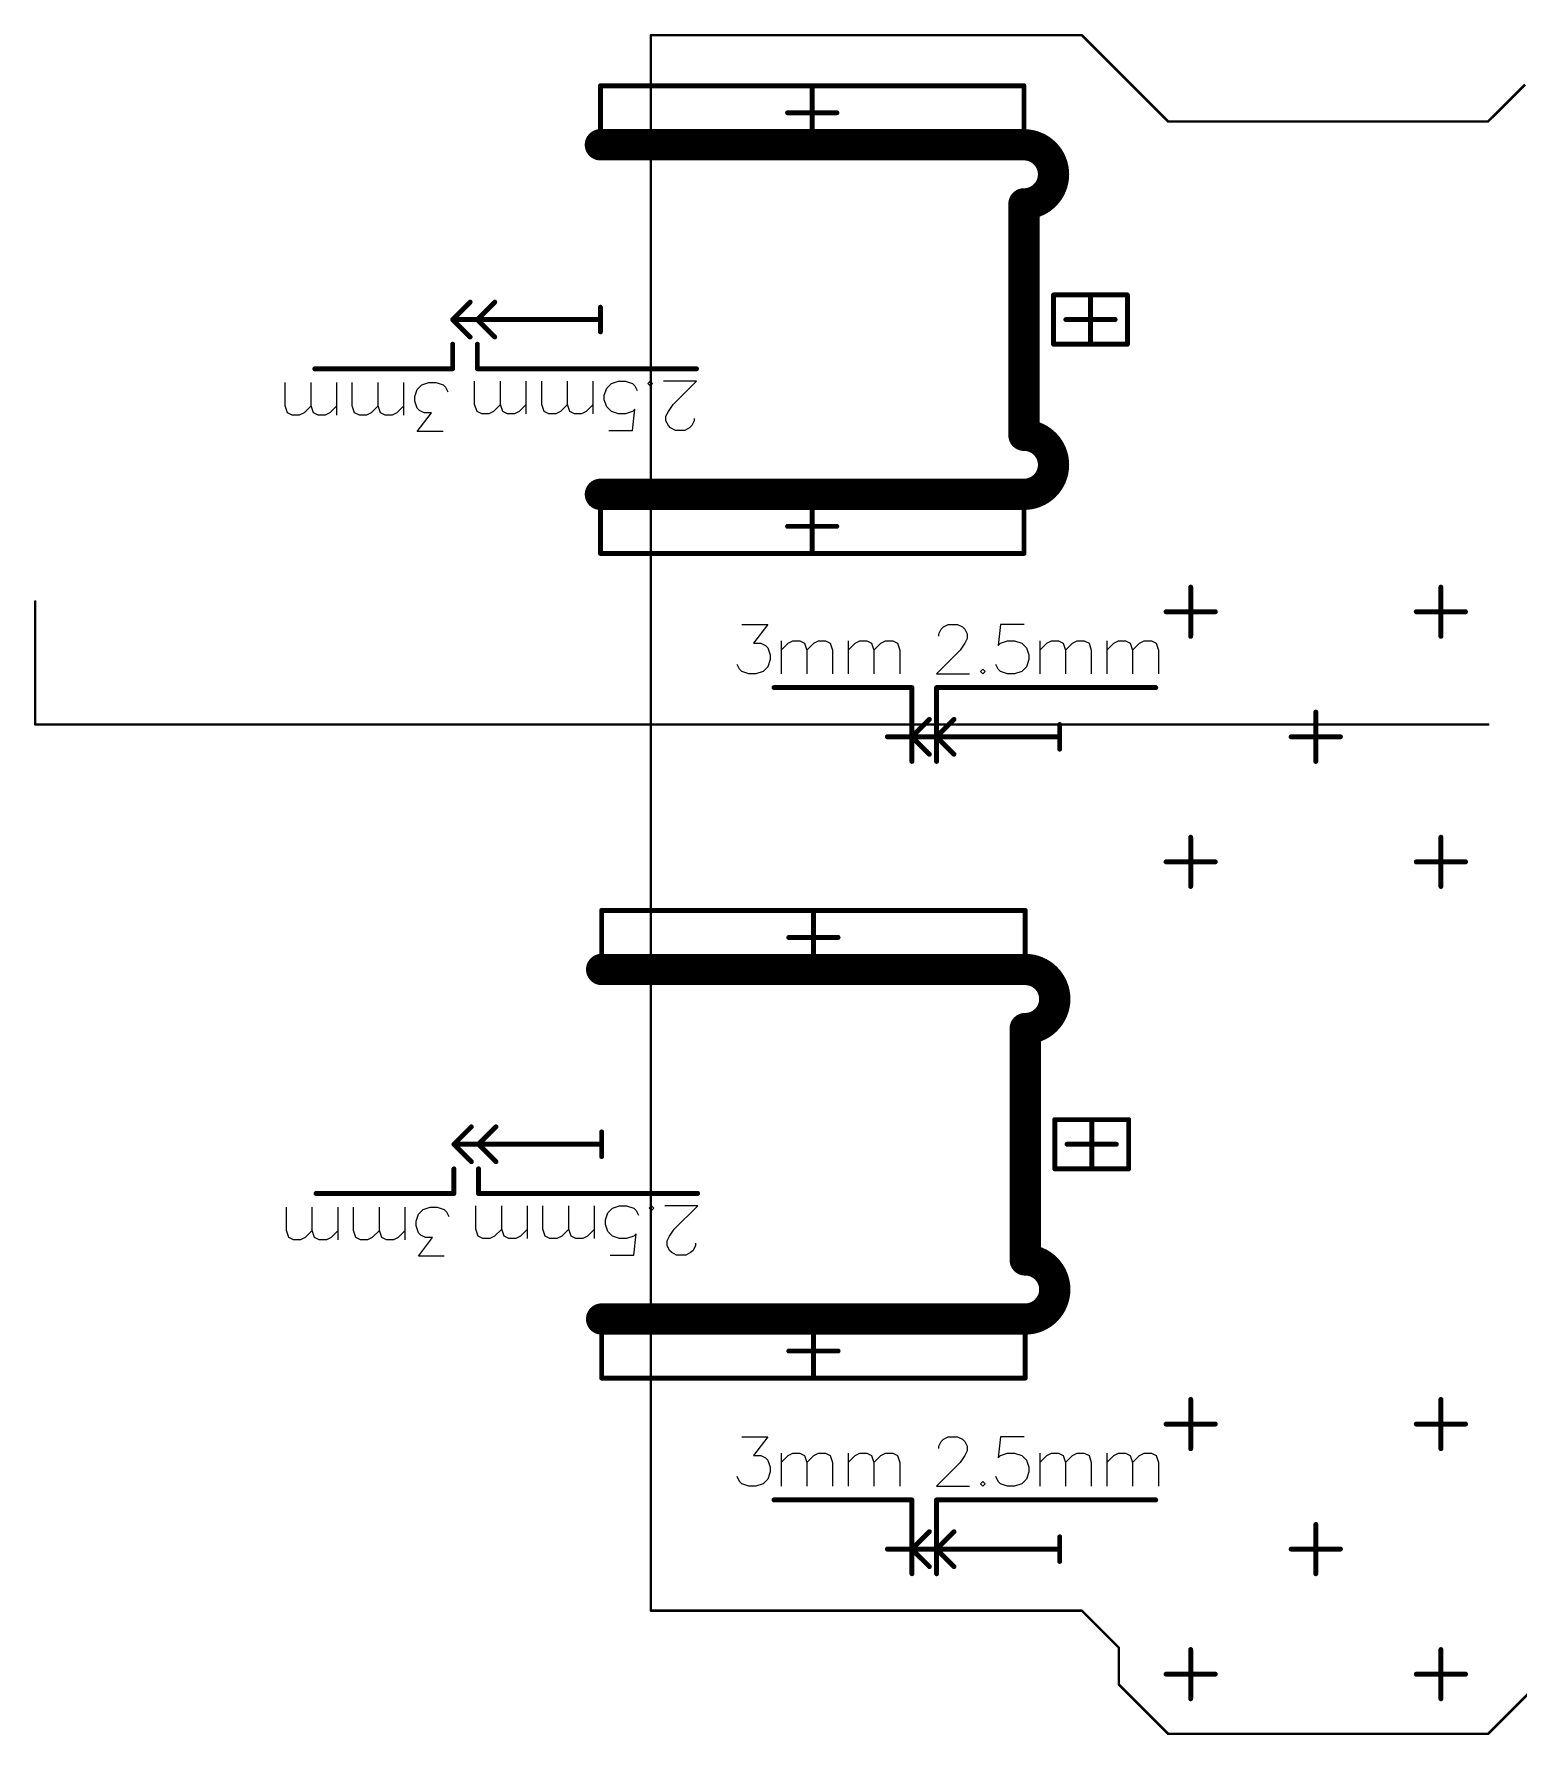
# Model space of a CAD drawing. Header units: millimetres. Extents: x 62 to 174, y 88 to 123.
# Drawn here: x 61.95 to 92.1, y 88.35 to 122.9 of the extents above; entities that cross this region are included whole.
import ezdxf

# ---------------------------------------------------------------- set-up
doc = ezdxf.new("R2010")
doc.units = ezdxf.units.MM
doc.layers.add('Mechanical1', color=6, linetype='Continuous')
doc.layers.add('Mechanical8', color=56, linetype='Continuous')

# ---------------------------------------------------------------- blocks, each defined once
blk = doc.blocks.new('TELEGARTNER_J01151A0921_4')
at = {"layer": 'Mechanical8'}
for p, q in [((-11.652, 2.281), (-11.129, 2.281)), ((-11.129, 2.281), (-11.414, 1.9)), ((-7.652, 2.091), (-7.605, 2.186)), ((-7.652, 2.043), (-7.652, 2.091)), ((-7.605, 2.186), (-7.557, 2.234)), ((-7.557, 2.234), (-7.462, 2.281)), ((-7.462, 2.281), (-7.272, 2.281)), ((-7.272, 2.281), (-7.176, 2.234)), ((-7.176, 2.234), (-7.129, 2.186)), ((-7.129, 2.186), (-7.081, 2.091)), ((-7.081, 2.091), (-7.081, 1.996)), ((-6.4, 2.281), (-6.448, 1.853)), ((-5.924, 2.281), (-6.4, 2.281)), ((-11.414, 1.9), (-11.271, 1.9)), ((-11.271, 1.9), (-11.176, 1.853)), ((-11.176, 1.853), (-11.129, 1.805)), ((-11.129, 1.805), (-11.081, 1.662)), ((-10.857, 1.948), (-10.857, 1.281)), ((-10.857, 1.758), (-10.714, 1.9)), ((-10.714, 1.9), (-10.619, 1.948)), ((-10.619, 1.948), (-10.476, 1.948)), ((-10.476, 1.948), (-10.381, 1.9)), ((-10.381, 1.9), (-10.334, 1.758)), ((-10.334, 1.758), (-10.191, 1.9)), ((-10.334, 1.758), (-10.334, 1.281)), ((-10.191, 1.9), (-10.095, 1.948)), ((-10.095, 1.948), (-9.953, 1.948)), ((-9.953, 1.948), (-9.857, 1.9)), ((-9.857, 1.9), (-9.81, 1.758)), ((-9.81, 1.758), (-9.81, 1.281)), ((-9.496, 1.948), (-9.496, 1.281)), ((-9.496, 1.758), (-9.353, 1.9)), ((-9.353, 1.9), (-9.258, 1.948)), ((-9.258, 1.948), (-9.115, 1.948)), ((-9.115, 1.948), (-9.02, 1.9)), ((-9.02, 1.9), (-8.972, 1.758)), ((-8.972, 1.758), (-8.829, 1.9)), ((-8.972, 1.758), (-8.972, 1.281)), ((-8.829, 1.9), (-8.734, 1.948)), ((-8.734, 1.948), (-8.591, 1.948)), ((-8.591, 1.948), (-8.496, 1.9)), ((-8.496, 1.9), (-8.448, 1.758)), ((-8.448, 1.758), (-8.448, 1.281)), ((-7.224, 1.758), (-7.7, 1.281)), ((-7.129, 1.9), (-7.224, 1.758)), ((-7.081, 1.996), (-7.129, 1.9)), ((-6.448, 1.853), (-6.4, 1.9)), ((-6.4, 1.9), (-6.257, 1.948)), ((-6.257, 1.948), (-6.115, 1.948)), ((-6.115, 1.948), (-5.972, 1.9)), ((-5.972, 1.9), (-5.877, 1.805)), ((-5.877, 1.805), (-5.829, 1.662)), ((-5.605, 1.948), (-5.605, 1.281)), ((-5.605, 1.758), (-5.462, 1.9)), ((-5.462, 1.9), (-5.367, 1.948)), ((-5.367, 1.948), (-5.224, 1.948)), ((-5.224, 1.948), (-5.129, 1.9)), ((-5.129, 1.9), (-5.082, 1.758)), ((-5.082, 1.758), (-4.939, 1.9)), ((-5.082, 1.758), (-5.082, 1.281)), ((-4.939, 1.9), (-4.843, 1.948)), ((-4.843, 1.948), (-4.701, 1.948)), ((-4.701, 1.948), (-4.605, 1.9)), ((-4.605, 1.9), (-4.558, 1.758)), ((-4.558, 1.758), (-4.558, 1.281)), ((-4.244, 1.948), (-4.244, 1.281)), ((-4.244, 1.758), (-4.101, 1.9)), ((-4.101, 1.9), (-4.006, 1.948)), ((-4.006, 1.948), (-3.863, 1.948)), ((-3.863, 1.948), (-3.768, 1.9)), ((-3.768, 1.9), (-3.72, 1.758)), ((-3.72, 1.758), (-3.577, 1.9)), ((-3.72, 1.758), (-3.72, 1.281)), ((-3.577, 1.9), (-3.482, 1.948)), ((-3.482, 1.948), (-3.339, 1.948)), ((-3.339, 1.948), (-3.244, 1.9)), ((-3.244, 1.9), (-3.196, 1.758)), ((-3.196, 1.758), (-3.196, 1.281)), ((-11.7, 1.377), (-11.748, 1.472)), ((-11.129, 1.424), (-11.224, 1.329)), ((-11.081, 1.567), (-11.129, 1.424)), ((-11.081, 1.662), (-11.081, 1.567)), ((-6.448, 1.377), (-6.495, 1.472)), ((-5.877, 1.424), (-5.972, 1.329)), ((-5.829, 1.567), (-5.877, 1.424)), ((-5.829, 1.662), (-5.829, 1.567)), ((-11.652, 1.329), (-11.7, 1.377)), ((-11.509, 1.281), (-11.652, 1.329)), ((-11.367, 1.281), (-11.509, 1.281)), ((-11.224, 1.329), (-11.367, 1.281)), ((-7.7, 1.281), (-7.033, 1.281)), ((-6.762, 1.377), (-6.81, 1.329)), ((-6.81, 1.329), (-6.762, 1.281)), ((-6.714, 1.329), (-6.762, 1.377)), ((-6.762, 1.281), (-6.714, 1.329)), ((-6.4, 1.329), (-6.448, 1.377)), ((-6.257, 1.281), (-6.4, 1.329)), ((-6.115, 1.281), (-6.257, 1.281)), ((-5.972, 1.329), (-6.115, 1.281))]:
    blk.add_line(p, q, dxfattribs=at)
at = {"layer": 'Mechanical8', "const_width": 0.1}
for points in [[(-2.54, 2.54), (-2.54, 3.04)], [(2.54, 2.54), (2.54, 3.04)], [(-3.04, 2.54), (-2.54, 2.54)], [(-2.54, 2.54), (-2.04, 2.54)], [(-2.54, 2.04), (-2.54, 2.54)], [(2.04, 2.54), (2.54, 2.54)], [(2.54, 2.54), (3.04, 2.54)], [(2.54, 2.04), (2.54, 2.54)], [(-11, 1), (-8.2, 1)], [(-8.2, 0.5), (-8.2, 1)], [(-7.7, 1), (-3.25, 1)], [(-7.7, 0.5), (-7.7, 1)], [(-8.2, 0), (-8.2, 0.5)], [(-8.2, 0), (-7.846, 0.354)], [(-7.7, 0), (-7.7, 0.5)], [(-7.7, 0), (-7.346, 0.354)], [(0, 0), (0, 0.5)], [(-8.7, 0), (-8.2, 0)], [(-8.2, 0), (-7.7, 0)], [(-8.2, 0), (-7.846, -0.354)], [(-8.2, -0.5), (-8.2, 0)], [(-7.7, 0), (-5.2, 0)], [(-7.7, 0), (-7.346, -0.354)], [(-7.7, 0), (-7.2, 0)], [(-7.7, -0.5), (-7.7, 0)], [(-5.2, -0.25), (-5.2, 0.25)], [(-0.5, 0), (0, 0)], [(0, 0), (0.5, 0)], [(0, -0.5), (0, 0)], [(-2.54, -2.54), (-2.54, -2.04)], [(2.54, -2.54), (2.54, -2.04)], [(-3.04, -2.54), (-2.54, -2.54)], [(-2.54, -2.54), (-2.04, -2.54)], [(-2.54, -3.04), (-2.54, -2.54)], [(2.04, -2.54), (2.54, -2.54)], [(2.54, -2.54), (3.04, -2.54)], [(2.54, -3.04), (2.54, -2.54)]]:
    blk.add_lwpolyline(points, dxfattribs=at)
at = {"layer": 'Mechanical8', "const_width": 0.05}
for points in [[(-2.565, 3.04, 1), (-2.515, 3.04, 1)], [(2.515, 3.04, 1), (2.565, 3.04, 1)], [(-3.065, 2.54, 1), (-3.015, 2.54, 1)], [(-2.565, 2.54, 1), (-2.515, 2.54, 1)], [(-2.565, 2.54, 1), (-2.515, 2.54, 1)], [(-2.565, 2.54, 1), (-2.515, 2.54, 1)], [(-2.565, 2.54, 1), (-2.515, 2.54, 1)], [(-2.065, 2.54, 1), (-2.015, 2.54, 1)], [(2.015, 2.54, 1), (2.065, 2.54, 1)], [(2.515, 2.54, 1), (2.565, 2.54, 1)], [(2.515, 2.54, 1), (2.565, 2.54, 1)], [(2.515, 2.54, 1), (2.565, 2.54, 1)], [(2.515, 2.54, 1), (2.565, 2.54, 1)], [(3.015, 2.54, 1), (3.065, 2.54, 1)], [(-2.565, 2.04, 1), (-2.515, 2.04, 1)], [(2.515, 2.04, 1), (2.565, 2.04, 1)], [(-11.025, 1, 1), (-10.975, 1, 1)], [(-8.225, 1, 1), (-8.175, 1, 1)], [(-8.225, 1, 1), (-8.175, 1, 1)], [(-7.725, 1, 1), (-7.675, 1, 1)], [(-7.725, 1, 1), (-7.675, 1, 1)], [(-3.275, 1, 1), (-3.225, 1, 1)], [(-8.225, 0.5, 1), (-8.175, 0.5, 1)], [(-8.225, 0.5, 1), (-8.175, 0.5, 1)], [(-7.871, 0.354, 1), (-7.821, 0.354, 1)], [(-7.725, 0.5, 1), (-7.675, 0.5, 1)], [(-7.725, 0.5, 1), (-7.675, 0.5, 1)], [(-7.371, 0.354, 1), (-7.321, 0.354, 1)], [(-0.025, 0.5, 1), (0.025, 0.5, 1)], [(-8.725, 0, 1), (-8.675, 0, 1)], [(-8.225, 0, 1), (-8.175, 0, 1)], [(-8.225, 0, 1), (-8.175, 0, 1)], [(-8.225, 0, 1), (-8.175, 0, 1)], [(-8.225, 0, 1), (-8.175, 0, 1)], [(-8.225, 0, 1), (-8.175, 0, 1)], [(-8.225, 0, 1), (-8.175, 0, 1)], [(-7.725, 0, 1), (-7.675, 0, 1)], [(-7.725, 0, 1), (-7.675, 0, 1)], [(-7.725, 0, 1), (-7.675, 0, 1)], [(-7.725, 0, 1), (-7.675, 0, 1)], [(-7.725, 0, 1), (-7.675, 0, 1)], [(-7.725, 0, 1), (-7.675, 0, 1)], [(-7.725, 0, 1), (-7.675, 0, 1)], [(-7.225, 0, 1), (-7.175, 0, 1)], [(-5.225, 0.25, 1), (-5.175, 0.25, 1)], [(-5.225, 0, 1), (-5.175, 0, 1)], [(-0.525, 0, 1), (-0.475, 0, 1)], [(-0.025, 0, 1), (0.025, 0, 1)], [(-0.025, 0, 1), (0.025, 0, 1)], [(-0.025, 0, 1), (0.025, 0, 1)], [(-0.025, 0, 1), (0.025, 0, 1)], [(0.475, 0, 1), (0.525, 0, 1)], [(-7.871, -0.354, 1), (-7.821, -0.354, 1)], [(-7.371, -0.354, 1), (-7.321, -0.354, 1)], [(-5.225, -0.25, 1), (-5.175, -0.25, 1)], [(-8.225, -0.5, 1), (-8.175, -0.5, 1)], [(-7.725, -0.5, 1), (-7.675, -0.5, 1)], [(-0.025, -0.5, 1), (0.025, -0.5, 1)], [(-2.565, -2.04, 1), (-2.515, -2.04, 1)], [(2.515, -2.04, 1), (2.565, -2.04, 1)], [(-3.065, -2.54, 1), (-3.015, -2.54, 1)], [(-2.565, -2.54, 1), (-2.515, -2.54, 1)], [(-2.565, -2.54, 1), (-2.515, -2.54, 1)], [(-2.565, -2.54, 1), (-2.515, -2.54, 1)], [(-2.565, -2.54, 1), (-2.515, -2.54, 1)], [(-2.065, -2.54, 1), (-2.015, -2.54, 1)], [(2.015, -2.54, 1), (2.065, -2.54, 1)], [(2.515, -2.54, 1), (2.565, -2.54, 1)], [(2.515, -2.54, 1), (2.565, -2.54, 1)], [(2.515, -2.54, 1), (2.565, -2.54, 1)], [(2.515, -2.54, 1), (2.565, -2.54, 1)], [(3.015, -2.54, 1), (3.065, -2.54, 1)], [(-2.565, -3.04, 1), (-2.515, -3.04, 1)], [(2.515, -3.04, 1), (2.565, -3.04, 1)]]:
    blk.add_lwpolyline(points, format="xyb", close=True, dxfattribs=at)
blk = doc.blocks.new('TELEGARTNER_J01151A0921_7')
at = {"layer": 'Mechanical8'}
for p, q in [((-11.652, 2.281), (-11.129, 2.281)), ((-11.129, 2.281), (-11.414, 1.9)), ((-7.652, 2.091), (-7.605, 2.186)), ((-7.652, 2.043), (-7.652, 2.091)), ((-7.605, 2.186), (-7.557, 2.234)), ((-7.557, 2.234), (-7.462, 2.281)), ((-7.462, 2.281), (-7.272, 2.281)), ((-7.272, 2.281), (-7.176, 2.234)), ((-7.176, 2.234), (-7.129, 2.186)), ((-7.129, 2.186), (-7.081, 2.091)), ((-7.081, 2.091), (-7.081, 1.996)), ((-6.4, 2.281), (-6.448, 1.853)), ((-5.924, 2.281), (-6.4, 2.281)), ((-11.414, 1.9), (-11.271, 1.9)), ((-11.271, 1.9), (-11.176, 1.853)), ((-11.176, 1.853), (-11.129, 1.805)), ((-11.129, 1.805), (-11.081, 1.662)), ((-10.857, 1.948), (-10.857, 1.281)), ((-10.857, 1.758), (-10.714, 1.9)), ((-10.714, 1.9), (-10.619, 1.948)), ((-10.619, 1.948), (-10.476, 1.948)), ((-10.476, 1.948), (-10.381, 1.9)), ((-10.381, 1.9), (-10.334, 1.758)), ((-10.334, 1.758), (-10.191, 1.9)), ((-10.334, 1.758), (-10.334, 1.281)), ((-10.191, 1.9), (-10.095, 1.948)), ((-10.095, 1.948), (-9.953, 1.948)), ((-9.953, 1.948), (-9.857, 1.9)), ((-9.857, 1.9), (-9.81, 1.758)), ((-9.81, 1.758), (-9.81, 1.281)), ((-9.496, 1.948), (-9.496, 1.281)), ((-9.496, 1.758), (-9.353, 1.9)), ((-9.353, 1.9), (-9.258, 1.948)), ((-9.258, 1.948), (-9.115, 1.948)), ((-9.115, 1.948), (-9.02, 1.9)), ((-9.02, 1.9), (-8.972, 1.758)), ((-8.972, 1.758), (-8.829, 1.9)), ((-8.972, 1.758), (-8.972, 1.281)), ((-8.829, 1.9), (-8.734, 1.948)), ((-8.734, 1.948), (-8.591, 1.948)), ((-8.591, 1.948), (-8.496, 1.9)), ((-8.496, 1.9), (-8.448, 1.758)), ((-8.448, 1.758), (-8.448, 1.281)), ((-7.224, 1.758), (-7.7, 1.281)), ((-7.129, 1.9), (-7.224, 1.758)), ((-7.081, 1.996), (-7.129, 1.9)), ((-6.448, 1.853), (-6.4, 1.9)), ((-6.4, 1.9), (-6.257, 1.948)), ((-6.257, 1.948), (-6.115, 1.948)), ((-6.115, 1.948), (-5.972, 1.9)), ((-5.972, 1.9), (-5.877, 1.805)), ((-5.877, 1.805), (-5.829, 1.662)), ((-5.605, 1.948), (-5.605, 1.281)), ((-5.605, 1.758), (-5.462, 1.9)), ((-5.462, 1.9), (-5.367, 1.948)), ((-5.367, 1.948), (-5.224, 1.948)), ((-5.224, 1.948), (-5.129, 1.9)), ((-5.129, 1.9), (-5.082, 1.758)), ((-5.082, 1.758), (-4.939, 1.9)), ((-5.082, 1.758), (-5.082, 1.281)), ((-4.939, 1.9), (-4.843, 1.948)), ((-4.843, 1.948), (-4.701, 1.948)), ((-4.701, 1.948), (-4.605, 1.9)), ((-4.605, 1.9), (-4.558, 1.758)), ((-4.558, 1.758), (-4.558, 1.281)), ((-4.244, 1.948), (-4.244, 1.281)), ((-4.244, 1.758), (-4.101, 1.9)), ((-4.101, 1.9), (-4.006, 1.948)), ((-4.006, 1.948), (-3.863, 1.948)), ((-3.863, 1.948), (-3.768, 1.9)), ((-3.768, 1.9), (-3.72, 1.758)), ((-3.72, 1.758), (-3.577, 1.9)), ((-3.72, 1.758), (-3.72, 1.281)), ((-3.577, 1.9), (-3.482, 1.948)), ((-3.482, 1.948), (-3.339, 1.948)), ((-3.339, 1.948), (-3.244, 1.9)), ((-3.244, 1.9), (-3.196, 1.758)), ((-3.196, 1.758), (-3.196, 1.281)), ((-11.7, 1.377), (-11.748, 1.472)), ((-11.129, 1.424), (-11.224, 1.329)), ((-11.081, 1.567), (-11.129, 1.424)), ((-11.081, 1.662), (-11.081, 1.567)), ((-6.448, 1.377), (-6.495, 1.472)), ((-5.877, 1.424), (-5.972, 1.329)), ((-5.829, 1.567), (-5.877, 1.424)), ((-5.829, 1.662), (-5.829, 1.567)), ((-11.652, 1.329), (-11.7, 1.377)), ((-11.509, 1.281), (-11.652, 1.329)), ((-11.367, 1.281), (-11.509, 1.281)), ((-11.224, 1.329), (-11.367, 1.281)), ((-7.7, 1.281), (-7.033, 1.281)), ((-6.762, 1.377), (-6.81, 1.329)), ((-6.81, 1.329), (-6.762, 1.281)), ((-6.714, 1.329), (-6.762, 1.377)), ((-6.762, 1.281), (-6.714, 1.329)), ((-6.4, 1.329), (-6.448, 1.377)), ((-6.257, 1.281), (-6.4, 1.329)), ((-6.115, 1.281), (-6.257, 1.281)), ((-5.972, 1.329), (-6.115, 1.281))]:
    blk.add_line(p, q, dxfattribs=at)
at = {"layer": 'Mechanical8', "const_width": 0.1}
for points in [[(-2.54, 2.54), (-2.54, 3.04)], [(2.54, 2.54), (2.54, 3.04)], [(-3.04, 2.54), (-2.54, 2.54)], [(-2.54, 2.54), (-2.04, 2.54)], [(-2.54, 2.04), (-2.54, 2.54)], [(2.04, 2.54), (2.54, 2.54)], [(2.54, 2.54), (3.04, 2.54)], [(2.54, 2.04), (2.54, 2.54)], [(-11, 1), (-8.2, 1)], [(-8.2, 0.5), (-8.2, 1)], [(-7.7, 1), (-3.25, 1)], [(-7.7, 0.5), (-7.7, 1)], [(-8.2, 0), (-8.2, 0.5)], [(-8.2, 0), (-7.846, 0.354)], [(-7.7, 0), (-7.7, 0.5)], [(-7.7, 0), (-7.346, 0.354)], [(0, 0), (0, 0.5)], [(-8.7, 0), (-8.2, 0)], [(-8.2, 0), (-7.7, 0)], [(-8.2, 0), (-7.846, -0.354)], [(-8.2, -0.5), (-8.2, 0)], [(-7.7, 0), (-5.2, 0)], [(-7.7, 0), (-7.346, -0.354)], [(-7.7, 0), (-7.2, 0)], [(-7.7, -0.5), (-7.7, 0)], [(-5.2, -0.25), (-5.2, 0.25)], [(-0.5, 0), (0, 0)], [(0, 0), (0.5, 0)], [(0, -0.5), (0, 0)], [(-2.54, -2.54), (-2.54, -2.04)], [(2.54, -2.54), (2.54, -2.04)], [(-3.04, -2.54), (-2.54, -2.54)], [(-2.54, -2.54), (-2.04, -2.54)], [(-2.54, -3.04), (-2.54, -2.54)], [(2.04, -2.54), (2.54, -2.54)], [(2.54, -2.54), (3.04, -2.54)], [(2.54, -3.04), (2.54, -2.54)]]:
    blk.add_lwpolyline(points, dxfattribs=at)
at = {"layer": 'Mechanical8', "const_width": 0.05}
for points in [[(-2.565, 3.04, 1), (-2.515, 3.04, 1)], [(2.515, 3.04, 1), (2.565, 3.04, 1)], [(-3.065, 2.54, 1), (-3.015, 2.54, 1)], [(-2.565, 2.54, 1), (-2.515, 2.54, 1)], [(-2.565, 2.54, 1), (-2.515, 2.54, 1)], [(-2.565, 2.54, 1), (-2.515, 2.54, 1)], [(-2.565, 2.54, 1), (-2.515, 2.54, 1)], [(-2.065, 2.54, 1), (-2.015, 2.54, 1)], [(2.015, 2.54, 1), (2.065, 2.54, 1)], [(2.515, 2.54, 1), (2.565, 2.54, 1)], [(2.515, 2.54, 1), (2.565, 2.54, 1)], [(2.515, 2.54, 1), (2.565, 2.54, 1)], [(2.515, 2.54, 1), (2.565, 2.54, 1)], [(3.015, 2.54, 1), (3.065, 2.54, 1)], [(-2.565, 2.04, 1), (-2.515, 2.04, 1)], [(2.515, 2.04, 1), (2.565, 2.04, 1)], [(-11.025, 1, 1), (-10.975, 1, 1)], [(-8.225, 1, 1), (-8.175, 1, 1)], [(-8.225, 1, 1), (-8.175, 1, 1)], [(-7.725, 1, 1), (-7.675, 1, 1)], [(-7.725, 1, 1), (-7.675, 1, 1)], [(-3.275, 1, 1), (-3.225, 1, 1)], [(-8.225, 0.5, 1), (-8.175, 0.5, 1)], [(-8.225, 0.5, 1), (-8.175, 0.5, 1)], [(-7.871, 0.354, 1), (-7.821, 0.354, 1)], [(-7.725, 0.5, 1), (-7.675, 0.5, 1)], [(-7.725, 0.5, 1), (-7.675, 0.5, 1)], [(-7.371, 0.354, 1), (-7.321, 0.354, 1)], [(-0.025, 0.5, 1), (0.025, 0.5, 1)], [(-8.725, 0, 1), (-8.675, 0, 1)], [(-8.225, 0, 1), (-8.175, 0, 1)], [(-8.225, 0, 1), (-8.175, 0, 1)], [(-8.225, 0, 1), (-8.175, 0, 1)], [(-8.225, 0, 1), (-8.175, 0, 1)], [(-8.225, 0, 1), (-8.175, 0, 1)], [(-8.225, 0, 1), (-8.175, 0, 1)], [(-7.725, 0, 1), (-7.675, 0, 1)], [(-7.725, 0, 1), (-7.675, 0, 1)], [(-7.725, 0, 1), (-7.675, 0, 1)], [(-7.725, 0, 1), (-7.675, 0, 1)], [(-7.725, 0, 1), (-7.675, 0, 1)], [(-7.725, 0, 1), (-7.675, 0, 1)], [(-7.725, 0, 1), (-7.675, 0, 1)], [(-7.225, 0, 1), (-7.175, 0, 1)], [(-5.225, 0.25, 1), (-5.175, 0.25, 1)], [(-5.225, 0, 1), (-5.175, 0, 1)], [(-0.525, 0, 1), (-0.475, 0, 1)], [(-0.025, 0, 1), (0.025, 0, 1)], [(-0.025, 0, 1), (0.025, 0, 1)], [(-0.025, 0, 1), (0.025, 0, 1)], [(-0.025, 0, 1), (0.025, 0, 1)], [(0.475, 0, 1), (0.525, 0, 1)], [(-7.871, -0.354, 1), (-7.821, -0.354, 1)], [(-7.371, -0.354, 1), (-7.321, -0.354, 1)], [(-5.225, -0.25, 1), (-5.175, -0.25, 1)], [(-8.225, -0.5, 1), (-8.175, -0.5, 1)], [(-7.725, -0.5, 1), (-7.675, -0.5, 1)], [(-0.025, -0.5, 1), (0.025, -0.5, 1)], [(-2.565, -2.04, 1), (-2.515, -2.04, 1)], [(2.515, -2.04, 1), (2.565, -2.04, 1)], [(-3.065, -2.54, 1), (-3.015, -2.54, 1)], [(-2.565, -2.54, 1), (-2.515, -2.54, 1)], [(-2.565, -2.54, 1), (-2.515, -2.54, 1)], [(-2.565, -2.54, 1), (-2.515, -2.54, 1)], [(-2.565, -2.54, 1), (-2.515, -2.54, 1)], [(-2.065, -2.54, 1), (-2.015, -2.54, 1)], [(2.015, -2.54, 1), (2.065, -2.54, 1)], [(2.515, -2.54, 1), (2.565, -2.54, 1)], [(2.515, -2.54, 1), (2.565, -2.54, 1)], [(2.515, -2.54, 1), (2.565, -2.54, 1)], [(2.515, -2.54, 1), (2.565, -2.54, 1)], [(3.015, -2.54, 1), (3.065, -2.54, 1)], [(-2.565, -3.04, 1), (-2.515, -3.04, 1)], [(2.515, -3.04, 1), (2.565, -3.04, 1)]]:
    blk.add_lwpolyline(points, format="xyb", close=True, dxfattribs=at)
blk = doc.blocks.new('TELEGARTNER_J01151A0451_86')
at = {"layer": 'Mechanical1', "const_width": 0.635}
for points in [[(1.35, 2.35, -1), (1.35, 3.55)], [(1.35, -3.55, -1), (1.35, -2.35)]]:
    blk.add_lwpolyline(points, format="xyb", dxfattribs=at)
for points in [[(9.95, 3.55), (1.35, 3.55)], [(1.35, 2.35), (1.35, -2.35)], [(9.95, -3.55), (1.35, -3.55)]]:
    blk.add_lwpolyline(points, dxfattribs=at)
at = {"layer": 'Mechanical1', "const_width": 0.318}
for points in [[(1.191, 3.55, 1), (1.509, 3.55, 1)], [(1.191, 3.55, 1), (1.509, 3.55, 1)], [(9.791, 3.55, 1), (10.109, 3.55, 1)], [(1.191, 2.35, 1), (1.509, 2.35, 1)], [(1.191, 2.35, 1), (1.509, 2.35, 1)], [(1.191, -2.35, 1), (1.509, -2.35, 1)], [(1.191, -2.35, 1), (1.509, -2.35, 1)], [(1.191, -3.55, 1), (1.509, -3.55, 1)], [(1.191, -3.55, 1), (1.509, -3.55, 1)], [(9.791, -3.55, 1), (10.109, -3.55, 1)]]:
    blk.add_lwpolyline(points, format="xyb", close=True, dxfattribs=at)
at = {"layer": 'Mechanical8'}
for p, q in [((8.048, 2.059), (8.095, 2.155)), ((8.095, 2.155), (8.143, 2.202)), ((8.143, 2.202), (8.238, 2.25)), ((8.238, 2.25), (8.428, 2.25)), ((8.428, 2.25), (8.524, 2.202)), ((8.524, 2.202), (8.571, 2.155)), ((8.571, 2.155), (8.619, 2.059)), ((9.3, 2.25), (9.252, 1.821)), ((9.776, 2.25), (9.3, 2.25)), ((13.145, 2.275), (13.669, 2.275)), ((13.669, 2.275), (13.383, 1.894)), ((8.048, 2.012), (8.048, 2.059)), ((8.571, 1.869), (8.476, 1.726)), ((8.619, 1.964), (8.571, 1.869)), ((8.619, 2.059), (8.619, 1.964)), ((9.252, 1.821), (9.3, 1.869)), ((9.3, 1.869), (9.443, 1.917)), ((9.443, 1.917), (9.585, 1.917)), ((9.585, 1.917), (9.728, 1.869)), ((9.728, 1.869), (9.823, 1.774)), ((9.823, 1.774), (9.871, 1.631)), ((10.095, 1.917), (10.095, 1.25)), ((10.095, 1.726), (10.238, 1.869)), ((10.238, 1.869), (10.333, 1.917)), ((10.333, 1.917), (10.476, 1.917)), ((10.476, 1.917), (10.571, 1.869)), ((10.571, 1.869), (10.618, 1.726)), ((10.618, 1.726), (10.761, 1.869)), ((10.761, 1.869), (10.857, 1.917)), ((10.857, 1.917), (10.999, 1.917)), ((10.999, 1.917), (11.095, 1.869)), ((11.095, 1.869), (11.142, 1.726)), ((11.456, 1.917), (11.456, 1.25)), ((11.456, 1.726), (11.599, 1.869)), ((11.599, 1.869), (11.694, 1.917)), ((11.694, 1.917), (11.837, 1.917)), ((11.837, 1.917), (11.932, 1.869)), ((11.932, 1.869), (11.98, 1.726)), ((11.98, 1.726), (12.123, 1.869)), ((12.123, 1.869), (12.218, 1.917)), ((12.218, 1.917), (12.361, 1.917)), ((12.361, 1.917), (12.456, 1.869)), ((12.456, 1.869), (12.504, 1.726)), ((13.383, 1.894), (13.526, 1.894)), ((13.526, 1.894), (13.621, 1.846)), ((13.621, 1.846), (13.669, 1.799)), ((13.669, 1.799), (13.717, 1.656)), ((13.94, 1.942), (13.94, 1.275)), ((13.94, 1.751), (14.083, 1.894)), ((14.083, 1.894), (14.178, 1.942)), ((14.178, 1.942), (14.321, 1.942)), ((14.321, 1.942), (14.416, 1.894)), ((14.416, 1.894), (14.464, 1.751)), ((14.464, 1.751), (14.607, 1.894)), ((14.464, 1.751), (14.464, 1.275)), ((14.607, 1.894), (14.702, 1.942)), ((14.702, 1.942), (14.845, 1.942)), ((14.845, 1.942), (14.94, 1.894)), ((14.94, 1.894), (14.988, 1.751)), ((14.988, 1.751), (14.988, 1.275)), ((15.302, 1.942), (15.302, 1.275)), ((15.302, 1.751), (15.445, 1.894)), ((15.445, 1.894), (15.54, 1.942)), ((15.54, 1.942), (15.683, 1.942)), ((15.683, 1.942), (15.778, 1.894)), ((15.778, 1.894), (15.826, 1.751)), ((15.826, 1.751), (15.968, 1.894)), ((15.826, 1.751), (15.826, 1.275)), ((15.968, 1.894), (16.064, 1.942)), ((16.064, 1.942), (16.206, 1.942)), ((16.206, 1.942), (16.302, 1.894)), ((16.302, 1.894), (16.349, 1.751)), ((16.349, 1.751), (16.349, 1.275)), ((8.476, 1.726), (8, 1.25)), ((9.252, 1.345), (9.205, 1.44)), ((9.823, 1.393), (9.728, 1.298)), ((9.871, 1.536), (9.823, 1.393)), ((9.871, 1.631), (9.871, 1.536)), ((10.618, 1.726), (10.618, 1.25)), ((11.142, 1.726), (11.142, 1.25)), ((11.98, 1.726), (11.98, 1.25)), ((12.504, 1.726), (12.504, 1.25)), ((13.098, 1.37), (13.05, 1.465)), ((13.669, 1.418), (13.574, 1.323)), ((13.717, 1.561), (13.669, 1.418)), ((13.717, 1.656), (13.717, 1.561)), ((8, 1.25), (8.667, 1.25)), ((8.938, 1.345), (8.89, 1.298)), ((8.89, 1.298), (8.938, 1.25)), ((8.986, 1.298), (8.938, 1.345)), ((8.938, 1.25), (8.986, 1.298)), ((9.3, 1.298), (9.252, 1.345)), ((9.443, 1.25), (9.3, 1.298)), ((9.585, 1.25), (9.443, 1.25)), ((9.728, 1.298), (9.585, 1.25)), ((13.145, 1.323), (13.098, 1.37)), ((13.288, 1.275), (13.145, 1.323)), ((13.431, 1.275), (13.288, 1.275)), ((13.574, 1.323), (13.431, 1.275))]:
    blk.add_line(p, q, dxfattribs=at)
at = {"layer": 'Mechanical8', "const_width": 0.1}
for points in [[(1.35, 4.75), (1.35, 3.65)], [(9.95, 4.75), (1.35, 4.75)], [(5.65, 4.7), (5.65, 4.2)], [(9.95, 4.75), (9.95, 3.65)], [(5.65, 4.2), (5.15, 4.2)], [(5.65, 4.2), (5.65, 3.7)], [(6.15, 4.2), (5.65, 4.2)], [(9.95, 3.65), (1.35, 3.65)], [(12.45, 1), (8, 1)], [(12.45, 1), (12.45, 0.5)], [(12.95, 1), (12.95, 0.5)], [(15.75, 1), (12.95, 1)], [(-0.75, 0.5), (-0.75, -0.5)], [(0.75, 0.5), (-0.75, 0.5)], [(0, 0.5), (0, 0)], [(0.75, 0.5), (0.75, -0.5)], [(12.45, 0), (12.096, 0.354)], [(12.95, 0), (12.596, 0.354)], [(0, 0), (-0.5, 0)], [(0, 0), (0, -0.5)], [(0.5, 0), (0, 0)], [(9.95, 0.25), (9.95, -0.25)], [(12.45, 0), (9.95, 0)], [(12.45, 0), (12.096, -0.354)], [(12.95, 0), (12.45, 0)], [(12.95, 0), (12.596, -0.354)], [(0.75, -0.5), (-0.75, -0.5)], [(1.35, -3.65), (1.35, -4.75)], [(9.95, -3.65), (1.35, -3.65)], [(5.65, -3.7), (5.65, -4.2)], [(9.95, -3.65), (9.95, -4.75)], [(5.65, -4.2), (5.15, -4.2)], [(5.65, -4.2), (5.65, -4.7)], [(6.15, -4.2), (5.65, -4.2)], [(9.95, -4.75), (1.35, -4.75)]]:
    blk.add_lwpolyline(points, dxfattribs=at)
at = {"layer": 'Mechanical8', "const_width": 0.05}
for points in [[(1.325, 4.75, 1), (1.375, 4.75, 1)], [(1.325, 4.75, 1), (1.375, 4.75, 1)], [(5.625, 4.7, 1), (5.675, 4.7, 1)], [(9.925, 4.75, 1), (9.975, 4.75, 1)], [(9.925, 4.75, 1), (9.975, 4.75, 1)], [(5.125, 4.2, 1), (5.175, 4.2, 1)], [(5.625, 4.2, 1), (5.675, 4.2, 1)], [(5.625, 4.2, 1), (5.675, 4.2, 1)], [(5.625, 4.2, 1), (5.675, 4.2, 1)], [(5.625, 4.2, 1), (5.675, 4.2, 1)], [(6.125, 4.2, 1), (6.175, 4.2, 1)], [(1.325, 3.65, 1), (1.375, 3.65, 1)], [(1.325, 3.65, 1), (1.375, 3.65, 1)], [(5.625, 3.7, 1), (5.675, 3.7, 1)], [(9.925, 3.65, 1), (9.975, 3.65, 1)], [(9.925, 3.65, 1), (9.975, 3.65, 1)], [(7.975, 1, 1), (8.025, 1, 1)], [(12.425, 1, 1), (12.475, 1, 1)], [(12.425, 1, 1), (12.475, 1, 1)], [(12.925, 1, 1), (12.975, 1, 1)], [(12.925, 1, 1), (12.975, 1, 1)], [(15.725, 1, 1), (15.775, 1, 1)], [(-0.775, 0.5, 1), (-0.725, 0.5, 1)], [(-0.775, 0.5, 1), (-0.725, 0.5, 1)], [(-0.025, 0.5, 1), (0.025, 0.5, 1)], [(0.725, 0.5, 1), (0.775, 0.5, 1)], [(0.725, 0.5, 1), (0.775, 0.5, 1)], [(12.071, 0.354, 1), (12.121, 0.354, 1)], [(12.425, 0.5, 1), (12.475, 0.5, 1)], [(12.571, 0.354, 1), (12.621, 0.354, 1)], [(12.925, 0.5, 1), (12.975, 0.5, 1)], [(-0.525, 0, 1), (-0.475, 0, 1)], [(-0.025, 0, 1), (0.025, 0, 1)], [(-0.025, 0, 1), (0.025, 0, 1)], [(-0.025, 0, 1), (0.025, 0, 1)], [(-0.025, 0, 1), (0.025, 0, 1)], [(0.475, 0, 1), (0.525, 0, 1)], [(9.925, 0.25, 1), (9.975, 0.25, 1)], [(9.925, 0, 1), (9.975, 0, 1)], [(12.425, 0, 1), (12.475, 0, 1)], [(12.425, 0, 1), (12.475, 0, 1)], [(12.425, 0, 1), (12.475, 0, 1)], [(12.425, 0, 1), (12.475, 0, 1)], [(12.925, 0, 1), (12.975, 0, 1)], [(12.925, 0, 1), (12.975, 0, 1)], [(12.925, 0, 1), (12.975, 0, 1)], [(9.925, -0.25, 1), (9.975, -0.25, 1)], [(12.071, -0.354, 1), (12.121, -0.354, 1)], [(12.571, -0.354, 1), (12.621, -0.354, 1)], [(-0.775, -0.5, 1), (-0.725, -0.5, 1)], [(-0.775, -0.5, 1), (-0.725, -0.5, 1)], [(-0.025, -0.5, 1), (0.025, -0.5, 1)], [(0.725, -0.5, 1), (0.775, -0.5, 1)], [(0.725, -0.5, 1), (0.775, -0.5, 1)], [(1.325, -3.65, 1), (1.375, -3.65, 1)], [(1.325, -3.65, 1), (1.375, -3.65, 1)], [(5.625, -3.7, 1), (5.675, -3.7, 1)], [(9.925, -3.65, 1), (9.975, -3.65, 1)], [(9.925, -3.65, 1), (9.975, -3.65, 1)], [(5.125, -4.2, 1), (5.175, -4.2, 1)], [(5.625, -4.2, 1), (5.675, -4.2, 1)], [(5.625, -4.2, 1), (5.675, -4.2, 1)], [(5.625, -4.2, 1), (5.675, -4.2, 1)], [(5.625, -4.2, 1), (5.675, -4.2, 1)], [(6.125, -4.2, 1), (6.175, -4.2, 1)], [(1.325, -4.75, 1), (1.375, -4.75, 1)], [(1.325, -4.75, 1), (1.375, -4.75, 1)], [(5.625, -4.7, 1), (5.675, -4.7, 1)], [(9.925, -4.75, 1), (9.975, -4.75, 1)], [(9.925, -4.75, 1), (9.975, -4.75, 1)]]:
    blk.add_lwpolyline(points, format="xyb", close=True, dxfattribs=at)
blk = doc.blocks.new('TELEGARTNER_J01151A0451_104')
at = {"layer": 'Mechanical1', "const_width": 0.635}
for points in [[(1.35, 2.35, -1), (1.35, 3.55)], [(1.35, -3.55, -1), (1.35, -2.35)]]:
    blk.add_lwpolyline(points, format="xyb", dxfattribs=at)
for points in [[(9.95, 3.55), (1.35, 3.55)], [(1.35, 2.35), (1.35, -2.35)], [(9.95, -3.55), (1.35, -3.55)]]:
    blk.add_lwpolyline(points, dxfattribs=at)
at = {"layer": 'Mechanical1', "const_width": 0.318}
for points in [[(1.191, 3.55, 1), (1.509, 3.55, 1)], [(1.191, 3.55, 1), (1.509, 3.55, 1)], [(9.791, 3.55, 1), (10.109, 3.55, 1)], [(1.191, 2.35, 1), (1.509, 2.35, 1)], [(1.191, 2.35, 1), (1.509, 2.35, 1)], [(1.191, -2.35, 1), (1.509, -2.35, 1)], [(1.191, -2.35, 1), (1.509, -2.35, 1)], [(1.191, -3.55, 1), (1.509, -3.55, 1)], [(1.191, -3.55, 1), (1.509, -3.55, 1)], [(9.791, -3.55, 1), (10.109, -3.55, 1)]]:
    blk.add_lwpolyline(points, format="xyb", close=True, dxfattribs=at)
at = {"layer": 'Mechanical8'}
for p, q in [((8.048, 2.059), (8.095, 2.155)), ((8.095, 2.155), (8.143, 2.202)), ((8.143, 2.202), (8.238, 2.25)), ((8.238, 2.25), (8.428, 2.25)), ((8.428, 2.25), (8.524, 2.202)), ((8.524, 2.202), (8.571, 2.155)), ((8.571, 2.155), (8.619, 2.059)), ((9.3, 2.25), (9.252, 1.821)), ((9.776, 2.25), (9.3, 2.25)), ((13.145, 2.275), (13.669, 2.275)), ((13.669, 2.275), (13.383, 1.894)), ((8.048, 2.012), (8.048, 2.059)), ((8.571, 1.869), (8.476, 1.726)), ((8.619, 1.964), (8.571, 1.869)), ((8.619, 2.059), (8.619, 1.964)), ((9.252, 1.821), (9.3, 1.869)), ((9.3, 1.869), (9.443, 1.917)), ((9.443, 1.917), (9.585, 1.917)), ((9.585, 1.917), (9.728, 1.869)), ((9.728, 1.869), (9.823, 1.774)), ((9.823, 1.774), (9.871, 1.631)), ((10.095, 1.917), (10.095, 1.25)), ((10.095, 1.726), (10.238, 1.869)), ((10.238, 1.869), (10.333, 1.917)), ((10.333, 1.917), (10.476, 1.917)), ((10.476, 1.917), (10.571, 1.869)), ((10.571, 1.869), (10.618, 1.726)), ((10.618, 1.726), (10.761, 1.869)), ((10.761, 1.869), (10.857, 1.917)), ((10.857, 1.917), (10.999, 1.917)), ((10.999, 1.917), (11.095, 1.869)), ((11.095, 1.869), (11.142, 1.726)), ((11.456, 1.917), (11.456, 1.25)), ((11.456, 1.726), (11.599, 1.869)), ((11.599, 1.869), (11.694, 1.917)), ((11.694, 1.917), (11.837, 1.917)), ((11.837, 1.917), (11.932, 1.869)), ((11.932, 1.869), (11.98, 1.726)), ((11.98, 1.726), (12.123, 1.869)), ((12.123, 1.869), (12.218, 1.917)), ((12.218, 1.917), (12.361, 1.917)), ((12.361, 1.917), (12.456, 1.869)), ((12.456, 1.869), (12.504, 1.726)), ((13.383, 1.894), (13.526, 1.894)), ((13.526, 1.894), (13.621, 1.846)), ((13.621, 1.846), (13.669, 1.799)), ((13.669, 1.799), (13.717, 1.656)), ((13.94, 1.942), (13.94, 1.275)), ((13.94, 1.751), (14.083, 1.894)), ((14.083, 1.894), (14.178, 1.942)), ((14.178, 1.942), (14.321, 1.942)), ((14.321, 1.942), (14.416, 1.894)), ((14.416, 1.894), (14.464, 1.751)), ((14.464, 1.751), (14.607, 1.894)), ((14.464, 1.751), (14.464, 1.275)), ((14.607, 1.894), (14.702, 1.942)), ((14.702, 1.942), (14.845, 1.942)), ((14.845, 1.942), (14.94, 1.894)), ((14.94, 1.894), (14.988, 1.751)), ((14.988, 1.751), (14.988, 1.275)), ((15.302, 1.942), (15.302, 1.275)), ((15.302, 1.751), (15.445, 1.894)), ((15.445, 1.894), (15.54, 1.942)), ((15.54, 1.942), (15.683, 1.942)), ((15.683, 1.942), (15.778, 1.894)), ((15.778, 1.894), (15.826, 1.751)), ((15.826, 1.751), (15.968, 1.894)), ((15.826, 1.751), (15.826, 1.275)), ((15.968, 1.894), (16.064, 1.942)), ((16.064, 1.942), (16.206, 1.942)), ((16.206, 1.942), (16.302, 1.894)), ((16.302, 1.894), (16.349, 1.751)), ((16.349, 1.751), (16.349, 1.275)), ((8.476, 1.726), (8, 1.25)), ((9.252, 1.345), (9.205, 1.44)), ((9.823, 1.393), (9.728, 1.298)), ((9.871, 1.536), (9.823, 1.393)), ((9.871, 1.631), (9.871, 1.536)), ((10.618, 1.726), (10.618, 1.25)), ((11.142, 1.726), (11.142, 1.25)), ((11.98, 1.726), (11.98, 1.25)), ((12.504, 1.726), (12.504, 1.25)), ((13.098, 1.37), (13.05, 1.465)), ((13.669, 1.418), (13.574, 1.323)), ((13.717, 1.561), (13.669, 1.418)), ((13.717, 1.656), (13.717, 1.561)), ((8, 1.25), (8.667, 1.25)), ((8.938, 1.345), (8.89, 1.298)), ((8.89, 1.298), (8.938, 1.25)), ((8.986, 1.298), (8.938, 1.345)), ((8.938, 1.25), (8.986, 1.298)), ((9.3, 1.298), (9.252, 1.345)), ((9.443, 1.25), (9.3, 1.298)), ((9.585, 1.25), (9.443, 1.25)), ((9.728, 1.298), (9.585, 1.25)), ((13.145, 1.323), (13.098, 1.37)), ((13.288, 1.275), (13.145, 1.323)), ((13.431, 1.275), (13.288, 1.275)), ((13.574, 1.323), (13.431, 1.275))]:
    blk.add_line(p, q, dxfattribs=at)
at = {"layer": 'Mechanical8', "const_width": 0.1}
for points in [[(1.35, 4.75), (1.35, 3.65)], [(9.95, 4.75), (1.35, 4.75)], [(5.65, 4.7), (5.65, 4.2)], [(9.95, 4.75), (9.95, 3.65)], [(5.65, 4.2), (5.15, 4.2)], [(5.65, 4.2), (5.65, 3.7)], [(6.15, 4.2), (5.65, 4.2)], [(9.95, 3.65), (1.35, 3.65)], [(12.45, 1), (8, 1)], [(12.45, 1), (12.45, 0.5)], [(12.95, 1), (12.95, 0.5)], [(15.75, 1), (12.95, 1)], [(-0.75, 0.5), (-0.75, -0.5)], [(0.75, 0.5), (-0.75, 0.5)], [(0, 0.5), (0, 0)], [(0.75, 0.5), (0.75, -0.5)], [(12.45, 0), (12.096, 0.354)], [(12.95, 0), (12.596, 0.354)], [(0, 0), (-0.5, 0)], [(0, 0), (0, -0.5)], [(0.5, 0), (0, 0)], [(9.95, 0.25), (9.95, -0.25)], [(12.45, 0), (9.95, 0)], [(12.45, 0), (12.096, -0.354)], [(12.95, 0), (12.45, 0)], [(12.95, 0), (12.596, -0.354)], [(0.75, -0.5), (-0.75, -0.5)], [(1.35, -3.65), (1.35, -4.75)], [(9.95, -3.65), (1.35, -3.65)], [(5.65, -3.7), (5.65, -4.2)], [(9.95, -3.65), (9.95, -4.75)], [(5.65, -4.2), (5.15, -4.2)], [(5.65, -4.2), (5.65, -4.7)], [(6.15, -4.2), (5.65, -4.2)], [(9.95, -4.75), (1.35, -4.75)]]:
    blk.add_lwpolyline(points, dxfattribs=at)
at = {"layer": 'Mechanical8', "const_width": 0.05}
for points in [[(1.325, 4.75, 1), (1.375, 4.75, 1)], [(1.325, 4.75, 1), (1.375, 4.75, 1)], [(5.625, 4.7, 1), (5.675, 4.7, 1)], [(9.925, 4.75, 1), (9.975, 4.75, 1)], [(9.925, 4.75, 1), (9.975, 4.75, 1)], [(5.125, 4.2, 1), (5.175, 4.2, 1)], [(5.625, 4.2, 1), (5.675, 4.2, 1)], [(5.625, 4.2, 1), (5.675, 4.2, 1)], [(5.625, 4.2, 1), (5.675, 4.2, 1)], [(5.625, 4.2, 1), (5.675, 4.2, 1)], [(6.125, 4.2, 1), (6.175, 4.2, 1)], [(1.325, 3.65, 1), (1.375, 3.65, 1)], [(1.325, 3.65, 1), (1.375, 3.65, 1)], [(5.625, 3.7, 1), (5.675, 3.7, 1)], [(9.925, 3.65, 1), (9.975, 3.65, 1)], [(9.925, 3.65, 1), (9.975, 3.65, 1)], [(7.975, 1, 1), (8.025, 1, 1)], [(12.425, 1, 1), (12.475, 1, 1)], [(12.425, 1, 1), (12.475, 1, 1)], [(12.925, 1, 1), (12.975, 1, 1)], [(12.925, 1, 1), (12.975, 1, 1)], [(15.725, 1, 1), (15.775, 1, 1)], [(-0.775, 0.5, 1), (-0.725, 0.5, 1)], [(-0.775, 0.5, 1), (-0.725, 0.5, 1)], [(-0.025, 0.5, 1), (0.025, 0.5, 1)], [(0.725, 0.5, 1), (0.775, 0.5, 1)], [(0.725, 0.5, 1), (0.775, 0.5, 1)], [(12.071, 0.354, 1), (12.121, 0.354, 1)], [(12.425, 0.5, 1), (12.475, 0.5, 1)], [(12.571, 0.354, 1), (12.621, 0.354, 1)], [(12.925, 0.5, 1), (12.975, 0.5, 1)], [(-0.525, 0, 1), (-0.475, 0, 1)], [(-0.025, 0, 1), (0.025, 0, 1)], [(-0.025, 0, 1), (0.025, 0, 1)], [(-0.025, 0, 1), (0.025, 0, 1)], [(-0.025, 0, 1), (0.025, 0, 1)], [(0.475, 0, 1), (0.525, 0, 1)], [(9.925, 0.25, 1), (9.975, 0.25, 1)], [(9.925, 0, 1), (9.975, 0, 1)], [(12.425, 0, 1), (12.475, 0, 1)], [(12.425, 0, 1), (12.475, 0, 1)], [(12.425, 0, 1), (12.475, 0, 1)], [(12.425, 0, 1), (12.475, 0, 1)], [(12.925, 0, 1), (12.975, 0, 1)], [(12.925, 0, 1), (12.975, 0, 1)], [(12.925, 0, 1), (12.975, 0, 1)], [(9.925, -0.25, 1), (9.975, -0.25, 1)], [(12.071, -0.354, 1), (12.121, -0.354, 1)], [(12.571, -0.354, 1), (12.621, -0.354, 1)], [(-0.775, -0.5, 1), (-0.725, -0.5, 1)], [(-0.775, -0.5, 1), (-0.725, -0.5, 1)], [(-0.025, -0.5, 1), (0.025, -0.5, 1)], [(0.725, -0.5, 1), (0.775, -0.5, 1)], [(0.725, -0.5, 1), (0.775, -0.5, 1)], [(1.325, -3.65, 1), (1.375, -3.65, 1)], [(1.325, -3.65, 1), (1.375, -3.65, 1)], [(5.625, -3.7, 1), (5.675, -3.7, 1)], [(9.925, -3.65, 1), (9.975, -3.65, 1)], [(9.925, -3.65, 1), (9.975, -3.65, 1)], [(5.125, -4.2, 1), (5.175, -4.2, 1)], [(5.625, -4.2, 1), (5.675, -4.2, 1)], [(5.625, -4.2, 1), (5.675, -4.2, 1)], [(5.625, -4.2, 1), (5.675, -4.2, 1)], [(5.625, -4.2, 1), (5.675, -4.2, 1)], [(6.125, -4.2, 1), (6.175, -4.2, 1)], [(1.325, -4.75, 1), (1.375, -4.75, 1)], [(1.325, -4.75, 1), (1.375, -4.75, 1)], [(5.625, -4.7, 1), (5.675, -4.7, 1)], [(9.925, -4.75, 1), (9.975, -4.75, 1)], [(9.925, -4.75, 1), (9.975, -4.75, 1)]]:
    blk.add_lwpolyline(points, format="xyb", close=True, dxfattribs=at)

msp = doc.modelspace()

# ---------------------------------------------------------------- linework, layer by layer
at = {"layer": 'Mechanical1', "const_width": 0.05}
for points in [[(74.472, 90.875), (74.472, 122.875)], [(74.472, 122.875), (75.472, 122.875)], [(74.472, 122.875), (75.472, 122.875)], [(74.472, 122.875), (83.222, 122.875)], [(83.222, 122.875), (83.722, 122.375)], [(83.722, 122.375), (84.972, 121.125)], [(91.472, 121.125), (92.222, 121.875)], [(84.972, 121.125), (91.472, 121.125)], [(61.972, 108.875), (61.972, 111.375)], [(61.972, 108.875), (91.472, 108.875)], [(74.472, 90.875), (83.222, 90.875)], [(83.222, 90.875), (83.972, 90.125)], [(83.972, 89.875), (83.972, 90.125)], [(83.972, 89.375), (83.972, 89.875)], [(91.972, 88.875), (92.972, 89.875)], [(83.972, 89.375), (84.972, 88.375)], [(91.472, 88.375), (91.972, 88.875)], [(84.972, 88.375), (91.472, 88.375)]]:
    msp.add_lwpolyline(points, dxfattribs=at)
at = {"layer": 'Mechanical1', "const_width": 0.025}
for points in [[(74.459, 122.875, 1), (74.484, 122.875, 1)], [(74.459, 122.875, 1), (74.484, 122.875, 1)], [(74.459, 122.875, 1), (74.484, 122.875, 1)], [(74.459, 122.875, 1), (74.484, 122.875, 1)], [(75.46, 122.875, 1), (75.485, 122.875, 1)], [(75.46, 122.875, 1), (75.485, 122.875, 1)], [(83.209, 122.875, 1), (83.234, 122.875, 1)], [(83.209, 122.875, 1), (83.234, 122.875, 1)], [(83.709, 122.375, 1), (83.734, 122.375, 1)], [(83.709, 122.375, 1), (83.734, 122.375, 1)], [(84.959, 121.125, 1), (84.984, 121.125, 1)], [(84.959, 121.125, 1), (84.984, 121.125, 1)], [(91.459, 121.125, 1), (91.484, 121.125, 1)], [(91.459, 121.125, 1), (91.484, 121.125, 1)], [(61.96, 111.375, 1), (61.984, 111.375, 1)], [(61.96, 108.875, 1), (61.984, 108.875, 1)], [(61.96, 108.875, 1), (61.984, 108.875, 1)], [(91.459, 108.875, 1), (91.484, 108.875, 1)], [(74.459, 90.875, 1), (74.484, 90.875, 1)], [(74.459, 90.875, 1), (74.484, 90.875, 1)], [(83.209, 90.875, 1), (83.234, 90.875, 1)], [(83.209, 90.875, 1), (83.234, 90.875, 1)], [(83.959, 90.125, 1), (83.984, 90.125, 1)], [(83.959, 90.125, 1), (83.984, 90.125, 1)], [(83.959, 89.875, 1), (83.984, 89.875, 1)], [(83.959, 89.875, 1), (83.984, 89.875, 1)], [(83.959, 89.375, 1), (83.984, 89.375, 1)], [(83.959, 89.375, 1), (83.984, 89.375, 1)], [(91.959, 88.875, 1), (91.984, 88.875, 1)], [(91.959, 88.875, 1), (91.984, 88.875, 1)], [(84.959, 88.375, 1), (84.984, 88.375, 1)], [(84.959, 88.375, 1), (84.984, 88.375, 1)], [(91.459, 88.375, 1), (91.484, 88.375, 1)], [(91.459, 88.375, 1), (91.484, 88.375, 1)]]:
    msp.add_lwpolyline(points, format="xyb", close=True, dxfattribs=at)

# ---------------------------------------------------------------- block references
for name, p, rotation in [('TELEGARTNER_J01151A0451_86', (83.397, 117.1), 180), ('TELEGARTNER_J01151A0921_7', (87.972, 108.625), 360), ('TELEGARTNER_J01151A0451_104', (83.422, 100.349), 180), ('TELEGARTNER_J01151A0921_4', (87.972, 92.125), 360)]:
    msp.add_blockref(name, p, dxfattribs=dict(rotation=rotation))

doc.saveas('drawing.dxf')
